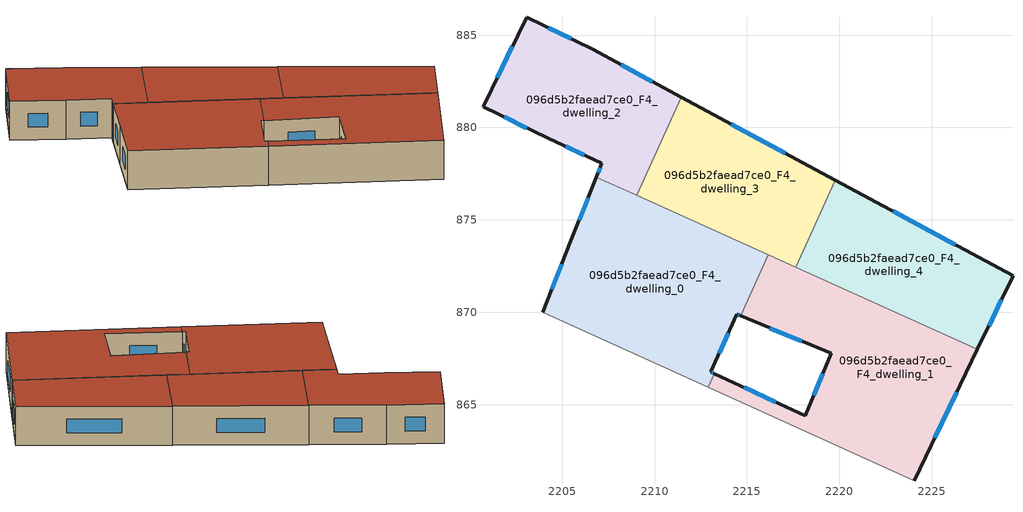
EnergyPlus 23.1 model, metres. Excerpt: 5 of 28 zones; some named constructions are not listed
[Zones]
096d5b2faead7ce0_F4_dwelling_0
 floor to 096d5b2faead7ce0_F3_dwelling_0 (EU_floor_Construction): 2216.15,873.11 2214.66,869.8 2214.46,869.88 2213.03,866.78 2213.24,866.68 2212.91,865.94 2203.95,870 2205.47,873.86 2206.85,877.32 z12
 wall outside (EU_wall_Construction): 2213.24,866.68 2213.03,866.78 2214.46,869.88 2214.66,869.8 / 2206.85,877.32 2205.47,873.86 2203.95,870 z12:15
 wall to 096d5b2faead7ce0_F4_dwelling_1 (EU_wall_Construction): 2212.91,865.94 2213.24,866.68 / 2214.66,869.8 2216.15,873.11 z12:15
 wall adiabatic (EU_wall_Construction): 2203.95,870 2212.91,865.94 z12:15
 wall to 096d5b2faead7ce0_F4_dwelling_3 (EU_wall_Construction): 2216.15,873.11 2209.04,876.33 z12:15
 wall to 096d5b2faead7ce0_F4_dwelling_2 (EU_wall_Construction): 2209.03,876.33 2206.85,877.32 z12:15
 window (EU_Window_Construction): 2213.5,867.79 2214,868.87 / 2213.18,866.71 2213.1,866.75 / 2204.98,872.6 2204.45,871.25 / 2206.4,876.19 2205.92,874.98 / 2214.53,869.85 2214.59,869.82 z12.98:14.02
 roof outside (EU_roof_Construction): 2213.24,866.68 2213.03,866.78 2214.46,869.88 2214.66,869.8 2216.15,873.11 2206.85,877.32 2205.47,873.86 2203.95,870 2212.91,865.94 z15
096d5b2faead7ce0_F4_dwelling_1
 floor to 096d5b2faead7ce0_F3_dwelling_1 (EU_floor_Construction): 2227.48,867.99 2224.05,860.89 2212.91,865.94 2213.24,866.68 2218.16,864.39 2219.55,867.79 2214.66,869.8 2216.15,873.11 z12
 wall outside (EU_wall_Construction): 2214.66,869.8 2219.55,867.79 2218.16,864.39 2213.24,866.68 / 2224.05,860.89 2227.48,867.99 z12:15
 wall adiabatic (EU_wall_Construction): 2212.91,865.94 2224.05,860.89 z12:15
 wall to 096d5b2faead7ce0_F4_dwelling_4 (EU_wall_Construction): 2227.48,867.99 2217.65,872.43 z12:15
 wall to 096d5b2faead7ce0_F4_dwelling_3 (EU_wall_Construction): 2217.65,872.43 2216.15,873.11 z12:15
 window (EU_Window_Construction): 2216.56,865.13 2214.84,865.93 / 2219.1,866.68 2218.61,865.49 / 2216.25,869.15 2217.96,868.44 / 2225.17,863.2 2226.37,865.68 z12.98:14.02
 roof outside (EU_roof_Construction): 2224.05,860.89 2227.48,867.99 2216.15,873.11 2214.66,869.8 2219.55,867.79 2218.16,864.39 2213.24,866.68 2212.91,865.94 z15
096d5b2faead7ce0_F4_dwelling_2
 floor to 096d5b2faead7ce0_F3_dwelling_2 (EU_floor_Construction): 2211.44,881.65 2209.04,876.33 2206.85,877.32 2207.14,878.07 2204.23,879.41 2200.71,881.13 2203.07,885.96 2206.65,884.23 z12
 wall outside (EU_wall_Construction): 2211.44,881.65 2206.65,884.23 2203.07,885.96 2200.71,881.13 2204.23,879.41 2207.14,878.07 2206.85,877.32 z12:15
 wall to 096d5b2faead7ce0_F4_dwelling_3 (EU_wall_Construction): 2209.04,876.33 2211.44,881.65 z12:15
 window (EU_Window_Construction): 2205.49,884.79 2204.24,885.4 / 2209.88,882.49 2208.21,883.39 / 2207.05,877.82 2206.94,877.56 / 2205.18,878.97 2206.2,878.5 / 2201.86,880.57 2203.09,879.97 / 2202.31,884.39 2201.48,882.7 z12.98:14.02
 roof outside (EU_roof_Construction): 2209.04,876.33 2211.44,881.65 2206.65,884.23 2203.07,885.96 2200.71,881.13 2204.23,879.41 2207.14,878.07 2206.85,877.32 z15
096d5b2faead7ce0_F4_dwelling_3
 floor to 096d5b2faead7ce0_F3_dwelling_3 (EU_floor_Construction): 2219.78,877.15 2217.65,872.43 2209.04,876.33 2211.44,881.65 z12
 wall outside (EU_wall_Construction): 2219.78,877.15 2211.44,881.65 z12:15
 wall to 096d5b2faead7ce0_F4_dwelling_4 (EU_wall_Construction): 2217.65,872.43 2219.78,877.15 z12:15
 window (EU_Window_Construction): 2217.07,878.61 2214.15,880.19 z12.98:14.02
 roof outside (EU_roof_Construction): 2217.65,872.43 2219.78,877.15 2211.44,881.65 2209.04,876.33 z15
096d5b2faead7ce0_F4_dwelling_4
 floor to 096d5b2faead7ce0_F3_dwelling_4 (EU_floor_Construction): 2229.4,871.97 2227.48,867.99 2217.65,872.43 2219.78,877.15 z12
 wall outside (EU_wall_Construction): 2227.48,867.99 2229.4,871.97 2219.78,877.15 z12:15
 window (EU_Window_Construction): 2226.27,873.65 2222.91,875.47 / 2228.11,869.28 2228.78,870.67 z12.98:14.02
 roof outside (EU_roof_Construction): 2227.48,867.99 2229.4,871.97 2219.78,877.15 2217.65,872.43 z15
[HVACTEMPLATE:THERMOSTAT] Constant Heating Setpoint=20; Constant Cooling Setpoint=50
EU_HeatOnly_096d5b2faead7ce0_F0_dwelling_0; EU_HeatOnly_096d5b2faead7ce0_F0_dwelling_1; EU_HeatOnly_096d5b2faead7ce0_F0_dwelling_2; EU_HeatOnly_096d5b2faead7ce0_F0_dwelling_3; EU_HeatOnly_096d5b2faead7ce0_F0_dwelling_4; EU_HeatOnly_096d5b2faead7ce0_F0_dwelling_5; EU_HeatOnly_096d5b2faead7ce0_F1_dwelling_0; EU_HeatOnly_096d5b2faead7ce0_F1_dwelling_1; EU_HeatOnly_096d5b2faead7ce0_F1_dwelling_2; EU_HeatOnly_096d5b2faead7ce0_F1_dwelling_3; EU_HeatOnly_096d5b2faead7ce0_F1_dwelling_4; EU_HeatOnly_096d5b2faead7ce0_F1_dwelling_5; EU_HeatOnly_096d5b2faead7ce0_F2_dwelling_0; EU_HeatOnly_096d5b2faead7ce0_F2_dwelling_1; EU_HeatOnly_096d5b2faead7ce0_F2_dwelling_2; EU_HeatOnly_096d5b2faead7ce0_F2_dwelling_3; EU_HeatOnly_096d5b2faead7ce0_F2_dwelling_4; EU_HeatOnly_096d5b2faead7ce0_F2_dwelling_5; EU_HeatOnly_096d5b2faead7ce0_F3_dwelling_0; EU_HeatOnly_096d5b2faead7ce0_F3_dwelling_1; EU_HeatOnly_096d5b2faead7ce0_F3_dwelling_2; EU_HeatOnly_096d5b2faead7ce0_F3_dwelling_3; EU_HeatOnly_096d5b2faead7ce0_F3_dwelling_4; EU_HeatOnly_096d5b2faead7ce0_F4_dwelling_0; EU_HeatOnly_096d5b2faead7ce0_F4_dwelling_1; EU_HeatOnly_096d5b2faead7ce0_F4_dwelling_2; EU_HeatOnly_096d5b2faead7ce0_F4_dwelling_3; EU_HeatOnly_096d5b2faead7ce0_F4_dwelling_4
